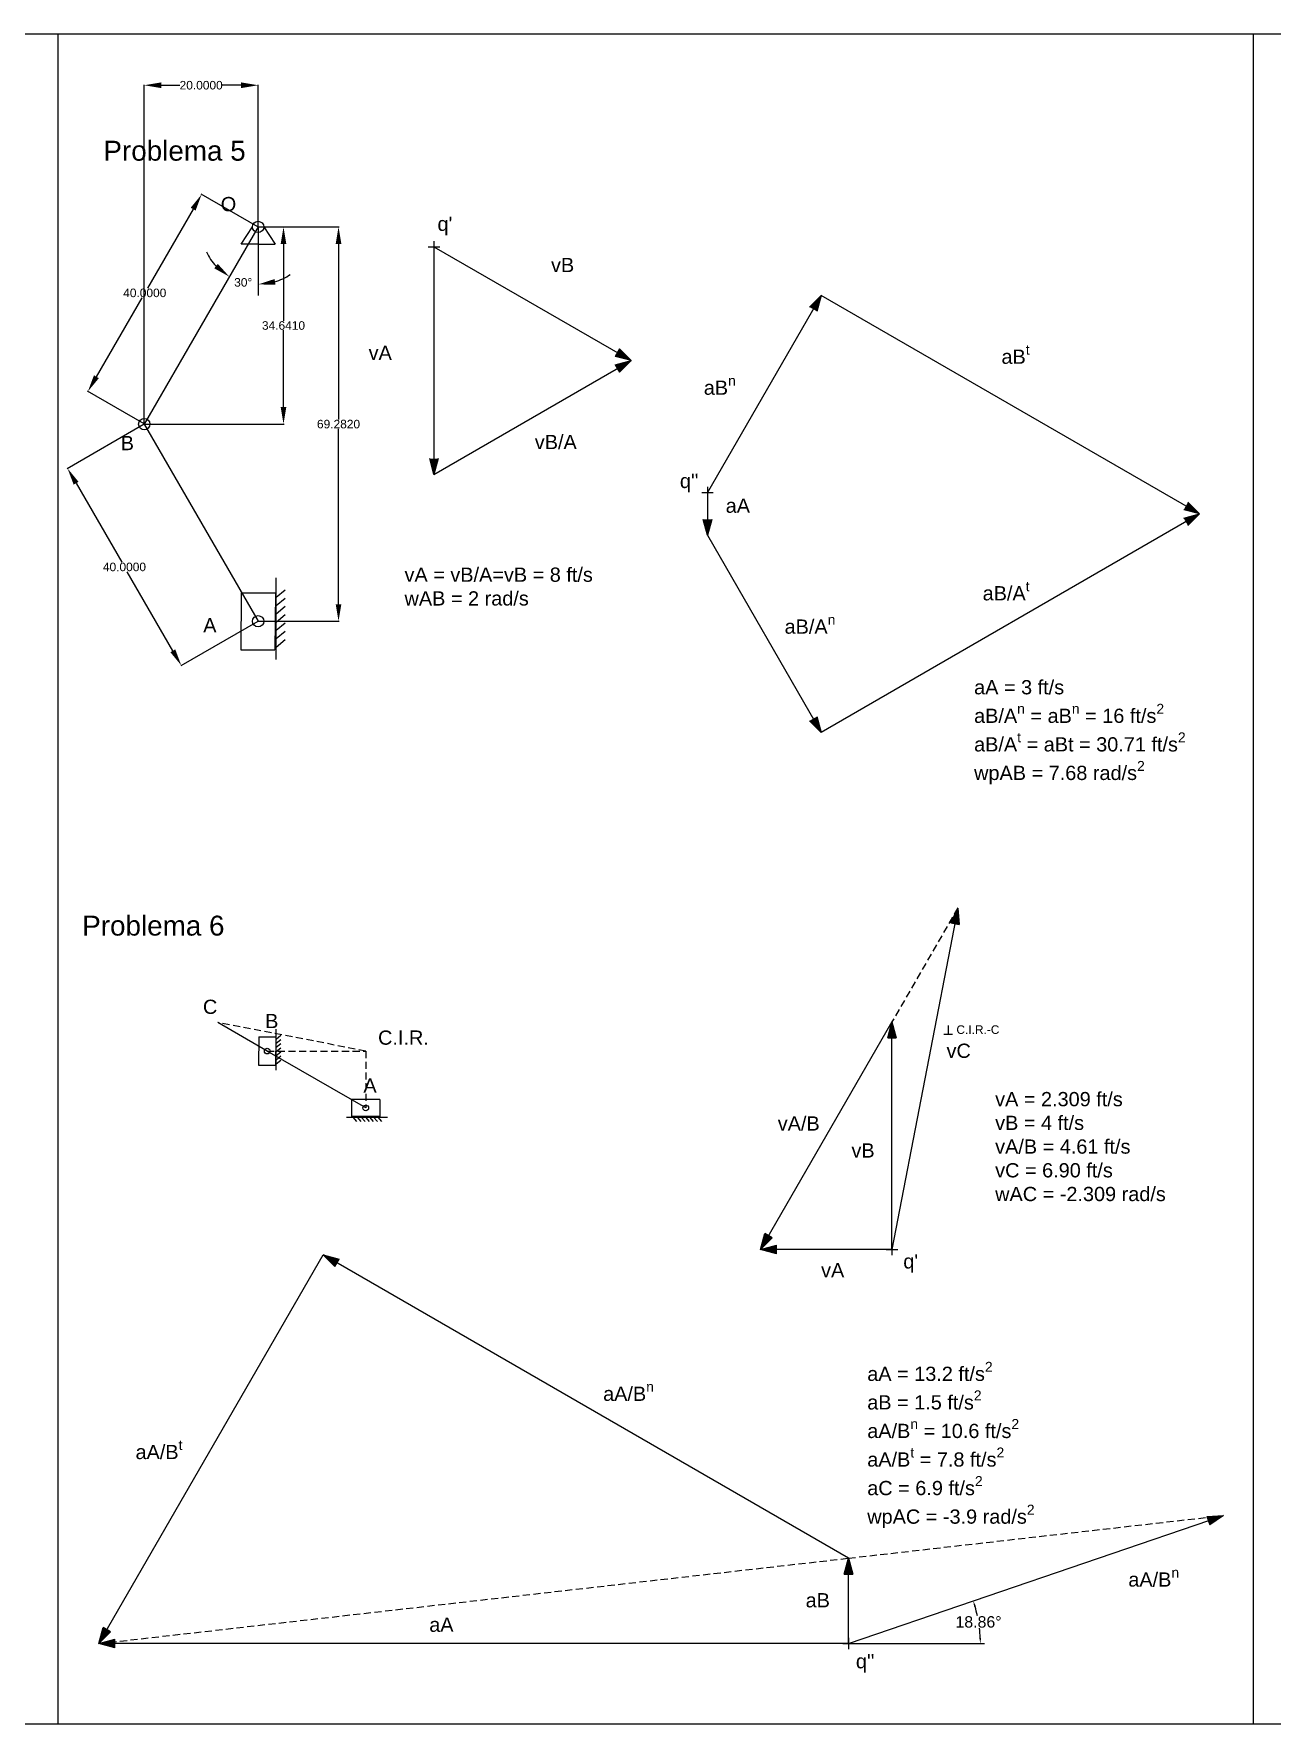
# Model space of a CAD drawing. Header units: inches. Extents: x -8 to 2100, y -439 to 297.
# Drawn here: x 205.7 to 423.3, y 0 to 297 of the extents above; entities that cross this region are included whole.
import ezdxf

# ---------------------------------------------------------------- set-up
doc = ezdxf.new("R2010")
doc.units = ezdxf.units.IN
doc.header["$MEASUREMENT"] = 0
doc.linetypes.add('HIDDEN', pattern=[0.375, 0.25, -0.125])
doc.layers.add('vel', color=4, linetype='Continuous')
doc.styles.get("Standard").update_dxf_attribs({"font": 'arial.ttf'})
doc.dimstyles.new('AM_ANSI', dxfattribs={"dimtxt": 0.12, "dimasz": 0.12, "dimexe": 0.1, "dimexo": 0.05, "dimgap": 0.06, "dimtad": 0, "dimtih": 1, "dimtoh": 1, "dimdec": 4, "dimzin": 7, "dimdsep": 46, "dimtxsty": 'Standard', "dimcen": 0, "dimclrd": 256, "dimclre": 256, "dimclrt": 2, "dimadec": 0, "dimazin": 2, "dimtp": 0.1, "dimtm": 0.1, "dimtfac": 0.71, "dimtdec": 4, "dimtofl": 0, "dimtmove": 0, "dimatfit": 3, "dimfxl": 1, "dimtolj": 1, "dimtzin": 7, "dimlwd": -1, "dimlwe": -1, "dimarcsym": 1})
doc.dimstyles.new('AM_ANSI$2', dxfattribs={"dimtxt": 0.12, "dimasz": 0.12, "dimexe": 0.1, "dimexo": 0.05, "dimgap": 0.06, "dimtad": 0, "dimtih": 1, "dimtoh": 1, "dimdec": 4, "dimzin": 7, "dimdsep": 46, "dimtxsty": 'Standard', "dimcen": 0, "dimclrd": 256, "dimclre": 256, "dimclrt": 2, "dimadec": 0, "dimazin": 2, "dimtp": 0.1, "dimtm": 0.1, "dimtfac": 0.71, "dimtdec": 4, "dimtofl": 0, "dimtmove": 0, "dimatfit": 3, "dimfxl": 1, "dimtolj": 1, "dimtzin": 7, "dimlwd": -1, "dimlwe": -1, "dimarcsym": 1})

# ---------------------------------------------------------------- blocks, each defined once
blk = doc.blocks.new('*D3')
at = {"linetype": 'ByBlock', "transparency": 16777216}
for start, end in [(12.151, 16.3845), (2.4733, 6.7281)]:
    blk.add_arc((348.86, 14.17), 23.17, start, end, dxfattribs=at)
at = {"transparency": 16777216}
for points in [[(370.93, 20.65), (371.24, 20.75), (370.78, 21.66)], [(372.17, 15.17), (371.84, 15.16), (372.03, 14.17)]]:
    blk.add_solid(points, dxfattribs=at)
at = {"layer": 'Defpoints', "color": 0, "transparency": 16777216}
for p in [(414.73, 36.67), (371.89, 16.7), (348.86, 14.17), (348.86, 14.17), (372.73, 14.17)]:
    blk.add_point(p, dxfattribs=at)
at = {"color": 2, "transparency": 16777216, "insert": (371.71, 17.96), "char_height": 2, "attachment_point": 5}
blk.add_mtext('\\A1;18.86°', dxfattribs=at)
blk = doc.blocks.new('*D34')
at = {"layer": 'Defpoints', "color": 0, "transparency": 16777216}
for p in [(235.19, 268.79), (245.1, 263.06), (225.1, 228.42)]:
    blk.add_point(p, dxfattribs=at)
at = {"layer": 'vel', "linetype": 'ByBlock', "transparency": 16777216}
for p, q in [((245.06, 263.09), (235.1, 268.84)), ((233.69, 266.19), (225.66, 252.29)), ((216.69, 236.75), (224.71, 250.64)), ((225.06, 228.45), (215.1, 234.2))]:
    blk.add_line(p, q, dxfattribs=at)
at = {"layer": 'vel', "transparency": 16777216}
for points in [[(233.26, 266.44), (234.12, 265.94), (235.19, 268.79)], [(216.26, 237), (217.12, 236.5), (215.19, 234.15)]]:
    blk.add_solid(points, dxfattribs=at)
at = {"layer": 'vel', "color": 2, "transparency": 16777216, "insert": (225.19, 251.47), "char_height": 1.5, "attachment_point": 5}
blk.add_mtext('\\A1;40.0000', dxfattribs=at)
blk = doc.blocks.new('*D35')
at = {"layer": 'Defpoints', "color": 0, "transparency": 16777216}
for p in [(225.1, 228.42), (245.1, 193.78), (231.62, 186)]:
    blk.add_point(p, dxfattribs=at)
at = {"layer": 'vel', "linetype": 'ByBlock', "transparency": 16777216}
for p, q in [((225.06, 228.4), (211.53, 220.59)), ((213.12, 218.04), (221.14, 204.14)), ((230.12, 188.6), (222.1, 202.49)), ((245.06, 193.76), (231.53, 185.95))]:
    blk.add_line(p, q, dxfattribs=at)
at = {"layer": 'vel', "transparency": 16777216}
for points in [[(213.55, 218.29), (212.69, 217.79), (211.62, 220.64)], [(230.55, 188.85), (229.69, 188.35), (231.62, 186)]]:
    blk.add_solid(points, dxfattribs=at)
at = {"layer": 'vel', "color": 2, "transparency": 16777216, "insert": (221.62, 203.32), "char_height": 1.5, "attachment_point": 5}
blk.add_mtext('\\A1;40.0000', dxfattribs=at)
blk = doc.blocks.new('*D36')
at = {"layer": 'Defpoints', "color": 0, "transparency": 16777216}
for p in [(245.1, 263.06), (245.1, 193.78), (259.24, 193.78)]:
    blk.add_point(p, dxfattribs=at)
at = {"layer": 'vel', "linetype": 'ByBlock', "transparency": 16777216}
for p, q in [((245.15, 263.06), (259.34, 263.06)), ((259.24, 260.06), (259.24, 229.25)), ((259.24, 196.78), (259.24, 227.6)), ((245.15, 193.78), (259.34, 193.78))]:
    blk.add_line(p, q, dxfattribs=at)
at = {"layer": 'vel', "transparency": 16777216}
for points in [[(258.74, 260.06), (259.74, 260.06), (259.24, 263.06)], [(258.74, 196.78), (259.74, 196.78), (259.24, 193.78)]]:
    blk.add_solid(points, dxfattribs=at)
at = {"layer": 'vel', "color": 2, "transparency": 16777216, "insert": (259.24, 228.42), "char_height": 1.5, "attachment_point": 5}
blk.add_mtext('\\A1;69.2820', dxfattribs=at)
blk = doc.blocks.new('*D37')
at = {"layer": 'Defpoints', "color": 0, "transparency": 16777216}
for p in [(245.1, 287.96), (245.1, 263.06), (225.1, 228.42)]:
    blk.add_point(p, dxfattribs=at)
at = {"layer": 'vel', "linetype": 'ByBlock', "transparency": 16777216}
for p, q in [((225.1, 228.47), (225.1, 288.06)), ((228.1, 287.96), (231.34, 287.96)), ((242.1, 287.96), (238.87, 287.96)), ((245.1, 263.11), (245.1, 288.06))]:
    blk.add_line(p, q, dxfattribs=at)
at = {"layer": 'vel', "transparency": 16777216}
for points in [[(228.1, 288.46), (228.1, 287.46), (225.1, 287.96)], [(242.1, 288.46), (242.1, 287.46), (245.1, 287.96)]]:
    blk.add_solid(points, dxfattribs=at)
at = {"layer": 'vel', "color": 2, "transparency": 16777216, "insert": (235.1, 287.96), "char_height": 1.5, "attachment_point": 5}
blk.add_mtext('\\A1;20.0000', dxfattribs=at)
blk = doc.blocks.new('*D38')
at = {"layer": 'Defpoints', "color": 0, "transparency": 16777216}
for p in [(245.1, 263.06), (225.1, 228.42), (249.57, 228.42)]:
    blk.add_point(p, dxfattribs=at)
at = {"layer": 'vel', "linetype": 'ByBlock', "transparency": 16777216}
for p, q in [((245.15, 263.06), (249.67, 263.06)), ((249.57, 260.06), (249.57, 246.57)), ((249.57, 231.42), (249.57, 244.92)), ((225.15, 228.42), (249.67, 228.42))]:
    blk.add_line(p, q, dxfattribs=at)
at = {"layer": 'vel', "transparency": 16777216}
for points in [[(249.07, 260.06), (250.07, 260.06), (249.57, 263.06)], [(249.07, 231.42), (250.07, 231.42), (249.57, 228.42)]]:
    blk.add_solid(points, dxfattribs=at)
at = {"layer": 'vel', "color": 2, "transparency": 16777216, "insert": (249.57, 245.74), "char_height": 1.5, "attachment_point": 5}
blk.add_mtext('\\A1;34.6410', dxfattribs=at)
blk = doc.blocks.new('*D39')
at = {"layer": 'Defpoints', "color": 0, "transparency": 16777216}
for p in [(245.1, 263.06), (245.1, 263.06), (241.65, 253.58), (245.1, 251.04), (225.1, 228.42)]:
    blk.add_point(p, dxfattribs=at)
at = {"layer": 'vel', "linetype": 'ByBlock', "transparency": 16777216}
for start, end in [(205.8103, 222.9051), (287.0949, 304.1897)]:
    blk.add_arc((245.1, 263.06), 10.09, start, end, dxfattribs=at)
at = {"layer": 'vel', "transparency": 16777216}
for points in [[(238.02, 256.58), (237.4, 255.8), (240.06, 254.32)], [(248.15, 252.92), (248, 253.91), (245.1, 252.97)]]:
    blk.add_solid(points, dxfattribs=at)
at = {"layer": 'vel', "color": 2, "transparency": 16777216, "insert": (242.49, 253.32), "char_height": 1.5, "attachment_point": 5}
blk.add_mtext('\\A1;30°', dxfattribs=at)

msp = doc.modelspace()

# ---------------------------------------------------------------- hatches: boundary and pattern name
h = msp.add_hatch(color=256)
h.dxf.hatch_style = 1
h.paths.add_polyline_path([(344.06386, 251.0291), (342.01482, 248.98006), (343.31386, 248.23006)])
h = msp.add_hatch(color=256)
h.dxf.hatch_style = 1
h.paths.add_polyline_path([(310.65775, 239.57906), (308.60871, 241.6281), (307.85871, 240.32906)])
h = msp.add_hatch(color=256)
h.dxf.hatch_style = 1
h.paths.add_polyline_path([(310.65775, 239.57906), (307.85871, 238.82906), (308.60871, 237.53002)])
h = msp.add_hatch(color=256)
h.dxf.hatch_style = 1
h.paths.add_polyline_path([(276.01673, 219.57906), (276.76673, 222.3781), (275.26673, 222.3781)])
h = msp.add_hatch(color=256)
h.dxf.hatch_style = 1
h.paths.add_polyline_path([(410.55905, 212.63808), (408.51001, 214.68712), (407.76001, 213.38808)])
h = msp.add_hatch(color=256)
h.dxf.hatch_style = 1
h.paths.add_polyline_path([(324.06386, 208.88808), (324.81386, 211.68712), (323.31386, 211.68712)])
h = msp.add_hatch(color=256)
h.dxf.hatch_style = 1
h.paths.add_polyline_path([(410.55905, 212.63808), (407.76001, 211.88808), (408.51001, 210.58904)])
h = msp.add_hatch(color=256)
h.dxf.hatch_style = 1
h.paths.add_polyline_path([(344.06386, 174.24706), (343.31386, 177.0461), (342.01482, 176.2961)])
h = msp.add_hatch(color=256)
h.dxf.hatch_style = 1
h.paths.add_polyline_path([(368.04746, 143.40117), (366.82281, 140.77489), (368.30002, 140.51442)])
h = msp.add_hatch(color=256)
h.dxf.hatch_style = 1
h.paths.add_polyline_path([(356.50253, 123.41198), (355.75253, 120.61294), (357.25253, 120.61294)])
h = msp.add_hatch(color=256)
h.dxf.hatch_style = 1
h.paths.add_polyline_path([(333.40852, 83.41198), (335.45756, 85.46102), (334.15852, 86.21102)])
h = msp.add_hatch(color=256)
h.dxf.hatch_style = 1
h.paths.add_polyline_path([(333.40852, 83.41198), (336.20756, 82.66198), (336.20756, 84.16198)])
h = msp.add_hatch(color=256)
h.dxf.hatch_style = 1
h.paths.add_polyline_path([(256.54081, 82.46719), (258.58984, 80.41816), (259.33984, 81.71719)])
h = msp.add_hatch(color=256)
h.dxf.hatch_style = 1
h.paths.add_polyline_path([(414.73478, 36.66719), (411.84354, 36.47262), (412.32818, 35.05307)])
h = msp.add_hatch(color=256)
h.dxf.hatch_style = 1
h.paths.add_polyline_path([(348.85911, 29.16719), (348.10911, 26.36816), (349.60911, 26.36816)])
h = msp.add_hatch(color=256)
h.dxf.hatch_style = 1
h.paths.add_polyline_path([(217.10778, 14.16719), (219.15682, 16.21623), (217.85778, 16.96623)])
h = msp.add_hatch(color=256)
h.dxf.hatch_style = 1
h.paths.add_polyline_path([(217.10778, 14.16719), (219.90682, 13.41719), (219.90682, 14.91719)])

# ---------------------------------------------------------------- linework, layer by layer
for p, q in [((0, 297), (210, 297)), ((210, 297), (420, 297)), ((210, 0), (210, 297)), ((420, 297), (420, 0)), ((420, 297), (630, 297)), ((245.10497, 263.06406), (225.10497, 228.42304)), ((242.10497, 260.06406), (244.10497, 263.06406)), ((246.10497, 263.06406), (248.10497, 260.06406)), ((245.10497, 260.06406), (242.10497, 260.06406)), ((245.10497, 260.06406), (248.10497, 260.06406)), ((275.01673, 259.57906), (277.01673, 259.57906)), ((276.01673, 260.57906), (276.01673, 258.57906)), ((276.01673, 259.57906), (276.01673, 219.57906)), ((276.01673, 259.57906), (310.65775, 239.57906)), ((344.06386, 251.0291), (324.06386, 216.38808)), ((342.01482, 248.98006), (344.06386, 251.0291)), ((344.06386, 251.0291), (343.31386, 248.23006)), ((410.55905, 212.63808), (344.06386, 251.0291)), ((308.60871, 241.6281), (307.85871, 240.32906)), ((308.60871, 241.6281), (310.65775, 239.57906)), ((276.01673, 219.57906), (310.65775, 239.57906)), ((310.65775, 239.57906), (307.85871, 240.32906)), ((307.85871, 238.82906), (310.65775, 239.57906)), ((307.85871, 238.82906), (308.60871, 237.53002)), ((310.65775, 239.57906), (308.60871, 237.53002)), ((225.10497, 228.42304), (245.10497, 193.78203)), ((276.01673, 219.57906), (275.26673, 222.3781)), ((276.76673, 222.3781), (276.01673, 219.57906)), ((324.06386, 217.38808), (324.06386, 215.38808)), ((323.06386, 216.38808), (325.06386, 216.38808)), ((324.06386, 216.38808), (324.06386, 208.88808)), ((408.51001, 214.68712), (410.55905, 212.63808)), ((324.06386, 208.88808), (323.31386, 211.68712)), ((324.81386, 211.68712), (324.06386, 208.88808)), ((410.55905, 212.63808), (344.06386, 174.24706)), ((410.55905, 212.63808), (407.76001, 213.38808)), ((407.76001, 211.88808), (410.55905, 212.63808)), ((410.55905, 212.63808), (408.51001, 210.58904)), ((324.06386, 208.88808), (344.06386, 174.24706)), ((248.29619, 187.0648), (248.29619, 201.43708)), ((248.29619, 197.99928), (249.86384, 199.3165)), ((242.13674, 198.78193), (242.07319, 188.78213)), ((242.13674, 198.78193), (248.13674, 198.78193)), ((248.13674, 198.78193), (248.07319, 188.78213)), ((248.29619, 196.54983), (249.86384, 197.86705)), ((248.29619, 195.10038), (249.86384, 196.4176)), ((248.29619, 193.65092), (249.86384, 194.96815)), ((248.29619, 192.20147), (249.86384, 193.51869)), ((248.29619, 190.75202), (249.86384, 192.06924)), ((248.29619, 189.2451), (249.86384, 190.56232)), ((242.07319, 188.78213), (248.07319, 188.78213)), ((344.06386, 174.24706), (342.01482, 176.2961)), ((343.31386, 177.0461), (344.06386, 174.24706)), ((368.04746, 143.40117), (356.50253, 83.41198)), ((366.82281, 140.77489), (368.04746, 143.40117)), ((368.04746, 143.40117), (368.30002, 140.51442)), ((366.82281, 140.77489), (368.30002, 140.51442)), ((246.70562, 118.27025), (238.04537, 123.27025)), ((248.30123, 114.91164), (248.30123, 122.09778)), ((356.50253, 123.41198), (333.40852, 83.41198)), ((355.75253, 120.61294), (356.50253, 123.41198)), ((356.50253, 83.41198), (356.50253, 123.41198)), ((356.50253, 123.41198), (357.25253, 120.61294)), ((366.38273, 122.76204), (366.38273, 121.26204)), ((245.22151, 120.7702), (245.18973, 115.7703)), ((245.22151, 120.7702), (248.22151, 120.7702)), ((248.22151, 120.7702), (248.18973, 115.7703)), ((248.30123, 120.37888), (249.08506, 121.03749)), ((248.30123, 119.65415), (249.08506, 120.31276)), ((248.30123, 118.92943), (249.08506, 119.58804)), ((248.30123, 118.2047), (249.08506, 118.86331)), ((355.75253, 120.61294), (357.25253, 120.61294)), ((365.63273, 121.26204), (367.13273, 121.26204)), ((264.02613, 108.27025), (246.70562, 118.27025)), ((248.30123, 117.47997), (249.08506, 118.13858)), ((248.30123, 116.75525), (249.08506, 117.41386)), ((248.30123, 116.00179), (249.08506, 116.6604)), ((245.18973, 115.7703), (248.18973, 115.7703)), ((266.52608, 109.75436), (261.52618, 109.78614)), ((261.52618, 109.78614), (261.52618, 106.78614)), ((266.52608, 109.75436), (266.52608, 106.75436)), ((260.66751, 106.67464), (267.85366, 106.67464)), ((266.52608, 106.75436), (261.52618, 106.78614)), ((261.75767, 106.67464), (262.41628, 105.89082)), ((262.51113, 106.67464), (263.16974, 105.89082)), ((263.23585, 106.67464), (263.89446, 105.89082)), ((263.96058, 106.67464), (264.61919, 105.89082)), ((264.6853, 106.67464), (265.34392, 105.89082)), ((265.41003, 106.67464), (266.06864, 105.89082)), ((266.13476, 106.67464), (266.79337, 105.89082)), ((333.40852, 83.41198), (334.15852, 86.21102)), ((335.45756, 85.46102), (334.15852, 86.21102)), ((335.45756, 85.46102), (333.40852, 83.41198)), ((333.40852, 83.41198), (336.20756, 84.16198)), ((336.20756, 82.66198), (333.40852, 83.41198)), ((356.50253, 83.41198), (333.40852, 83.41198)), ((336.20756, 82.66198), (336.20756, 84.16198)), ((355.50253, 83.41198), (357.50253, 83.41198)), ((356.50253, 84.41198), (356.50253, 82.41198)), ((217.10778, 14.16719), (256.54081, 82.46719)), ((258.58984, 80.41816), (256.54081, 82.46719)), ((256.54081, 82.46719), (259.33984, 81.71719)), ((348.85911, 29.16719), (256.54081, 82.46719)), ((258.58984, 80.41816), (259.33984, 81.71719)), ((348.85911, 14.16719), (414.73478, 36.66719)), ((411.84354, 36.47262), (414.73478, 36.66719)), ((411.84354, 36.47262), (412.32818, 35.05307)), ((414.73478, 36.66719), (412.32818, 35.05307)), ((348.10911, 26.36816), (348.85911, 29.16719)), ((348.85911, 14.16719), (348.85911, 29.16719)), ((348.85911, 29.16719), (349.60911, 26.36816)), ((348.10911, 26.36816), (349.60911, 26.36816)), ((217.10778, 14.16719), (217.85778, 16.96623)), ((219.15682, 16.21623), (217.10778, 14.16719)), ((217.10778, 14.16719), (219.90682, 14.91719)), ((219.15682, 16.21623), (217.85778, 16.96623)), ((219.90682, 13.41719), (219.90682, 14.91719)), ((348.85911, 15.16719), (348.85911, 13.16719)), ((219.90682, 13.41719), (217.10778, 14.16719)), ((348.85911, 14.16719), (217.10778, 14.16719)), ((347.85911, 14.16719), (349.85911, 14.16719)), ((348.85911, 14.16719), (372.73131, 14.16719)), ((212.42094, 0), (2.42094, 0)), ((420, 0), (210, 0)), ((630, 0), (420, 0))]:
    msp.add_line(p, q)
at = {"linetype": 'HIDDEN', "ltscale": 5}
for p, q in [((368.04954, 143.41198), (356.50253, 123.41198)), ((264.02613, 118.27025), (238.04537, 123.27025)), ((246.70562, 118.27025), (264.02613, 118.27025)), ((264.02613, 118.27025), (264.02613, 108.27025)), ((348.85911, 29.16719), (414.73478, 36.66719)), ((217.10778, 14.16719), (348.85911, 29.16719))]:
    msp.add_line(p, q, dxfattribs=at)
for centre, radius in [((245.10497, 263.06406), 1), ((225.10497, 228.42304), 1), ((245.10497, 193.78203), 1), ((246.70562, 118.27025), 0.5), ((264.02613, 108.27025), 0.5)]:
    msp.add_circle(centre, radius)
at = {"layer": 'vel'}
msp.add_line((245.10497, 263.06406), (245.10497, 251.0425), dxfattribs=at)

# ---------------------------------------------------------------- texts
at = {"attachment_point": 1}
for s, width, heights, insert, char_height in [('Problema 5', 24.9574352, [6.3122], (217.92281, 278.20755), 3.5), ('O', 5.7492294, [0], (238.54662, 268.33028), 2.5), ("q'", 5.7492294, [0], (276.63204, 264.863), 2.5), ('vB', 5.7492294, [0], (296.58428, 257.62983), 2.5), ('vA', 5.7492294, [0], (264.53115, 242.21183), 2.5), ('\\A1;aB{\\H0.7x;\\St^ ;}', 5.7492294, [0], (375.73982, 242.36756), 2.5), ('\\A1;aB{\\H0.7x;\\Sn^ ;}', 5.7492294, [0], (323.42915, 236.92721), 2.5), ('B', 5.7492294, [0], (220.96116, 226.33995), 2.5), ('vB/A', 5.7492294, [0], (293.73082, 226.52534), 2.5), ("q''", 5.7492294, [0], (319.22467, 219.69204), 2.5), ('aA', 5.7492294, [0], (327.27608, 215.34491), 2.5), ('vA = vB/A=vB = 8 ft/s\\PwAB = 2 rad/s', 49.6504749, [13.65606], (270.83788, 203.2188), 2.5), ('\\A1;aB/A{\\H0.7x;\\St^ ;}', 5.7492294, [0], (372.42977, 200.80139), 2.5), ('A', 5.7492294, [0], (235.46199, 194.33657), 2.5), ('\\A1;aB/A{\\H0.7x;\\Sn^ ;}', 5.7492294, [0], (337.62295, 194.94411), 2.5), ('\\A1;aA = 3 ft/s \\PaB/A{\\H0.7x;\\Sn^ ;\\H1.4286x; = aB\\H0.7x;\\Sn^ ;\\H1.4286x; = 16 ft/s\\H0.7x;\\S2^ ;\\H1.4286x;\\PaB/A\\H0.7x;\\St^ ;\\H1.4286x; = aBt = 30.71 ft/s\\H0.7x;\\S2^ ;\\H1.4286x;\\PwpAB = 7.68 rad/s\\H0.7x;\\S2^ ;}', 94.4102789, [36.21997], (370.93126, 183.44426), 2.5), ('Problema 6', 24.9574352, [6.3122], (214.19732, 142.05869), 3.5), ('C', 5.7492294, [0], (235.41401, 127.29571), 2.5), ('B', 5.7492294, [0], (246.344, 124.79771), 2.5), ('C.I.R.', 5.7492294, [0], (266.19004, 121.88407), 2.5), ('C.I.R.-C', 5.7492294, [0], (367.81847, 122.78617), 1.5), ('vC', 5.7492294, [0], (366.08516, 119.57179), 2.5), ('A', 5.7492294, [0], (263.61108, 113.46959), 2.5), ('\\A1;vA = 2.309 ft/s \\PvB = 4 ft/s\\PvA/B = 4.61 ft/s\\PvC = 6.90 ft/s\\PwAC = -2.309 rad/s', 94.4102789, [36.21997], (374.63169, 111.0762), 2.5), ('vA/B', 5.7492294, [0], (336.42527, 106.80017), 2.5), ('vB', 5.7492294, [0], (349.37592, 102.05653), 2.5), ('vA', 5.7492294, [0], (344.0427, 81.01627), 2.5), ("q'", 5.7492294, [0], (358.4871, 82.57206), 2.5), ('\\A1;aA = 13.2 ft/s{\\H0.7x;\\S2^ ;} \\PaB = 1.5 ft/s{\\H0.7x;\\S2^ ;}\\PaA/B{\\H0.7x;\\Sn^ ;} = 10.6 ft/s{\\H0.7x;\\S2^ ;}\\PaA/B{\\H0.7x;\\St^ ;} = 7.8 ft/s{\\H0.7x;\\S2^ ;}\\PaC = 6.9 ft/s{\\H0.7x;\\S2^ ;}\\PwpAC = -3.9 rad/s{\\H0.7x;\\S2^ ;}', 94.4102789, [36.21997], (352.15319, 63.66123), 2.5), ('\\A1;aA/B{\\H0.7x;\\Sn^ ;}', 5.7492294, [0], (305.73872, 60.15544), 2.5), ('\\A1;aA/B{\\H0.7x;\\St^ ;}', 5.7492294, [0], (223.56466, 49.92239), 2.5), ('\\A1;aA/B{\\H0.7x;\\Sn^ ;}', 5.7492294, [0], (398.03116, 27.51801), 2.5), ('aB', 5.7492294, [0], (341.32445, 23.02633), 2.5), ('aA', 5.7492294, [0], (275.18233, 18.72882), 2.5), ("q''", 5.7492294, [0], (350.15384, 12.31467), 2.5)]:
    msp.add_mtext_dynamic_manual_height_columns(s, width=width, gutter_width=1, heights=heights, dxfattribs=dict(at, insert=insert, char_height=char_height))

# ---------------------------------------------------------------- dimensions: what is measured, and where the dimension line sits
dim = msp.add_angular_dim_2l(base=(371.8877, 16.70384), line1=((348.85911, 14.16719), (372.73131, 14.16719)), line2=((348.85911, 14.16719), (414.73478, 36.66719)), dimstyle='AM_ANSI$2', override={"dimtxt": 2, "dimasz": 1, "dimsah": 1, "dimadec": 2})
dim.commit()
dim.dimension.update_dxf_attribs({"geometry": '*D3', "text_midpoint": (371.71398, 17.96262)})
at = {"layer": 'vel'}
dim = msp.add_linear_dim(base=(245.10497, 287.96035), p1=(225.10497, 228.42304), p2=(245.10497, 263.06406), dimstyle='AM_ANSI', override={"dimtxt": 1.5, "dimasz": 3, "dimadec": 2}, dxfattribs=at)
dim.commit()
dim.dimension.update_dxf_attribs({"geometry": '*D37', "text_midpoint": (235.10497, 287.96035)})
for p2, distance, picture, middle in [((245.10497, 263.06406), 11.45093, '*D34', (225.18817, 251.46901)), ((245.10497, 193.78203), -15.5699, '*D35', (221.62104, 203.31759))]:
    dim = msp.add_aligned_dim(p1=(225.10497, 228.42304), p2=p2, distance=distance, dimstyle='AM_ANSI', override={"dimtxt": 1.5, "dimasz": 3, "dimadec": 2}, dxfattribs=at)
    dim.commit()
    dim.dimension.update_dxf_attribs({"geometry": picture, "text_midpoint": middle})
for base, p2, picture, middle in [((249.57023, 228.42304), (225.10497, 228.42304), '*D38', (249.57023, 245.74355)), ((259.23789, 193.78203), (245.10497, 193.78203), '*D36', (259.23789, 228.42304))]:
    dim = msp.add_linear_dim(base=base, p1=(245.10497, 263.06406), p2=p2, angle=90, dimstyle='AM_ANSI', override={"dimtxt": 1.5, "dimasz": 3, "dimadec": 2}, dxfattribs=at)
    dim.commit()
    dim.dimension.update_dxf_attribs({"geometry": picture, "text_midpoint": middle})
dim = msp.add_angular_dim_2l(base=(241.65319, 253.58039), line1=((245.10497, 263.06406), (225.10497, 228.42304)), line2=((245.10497, 263.06406), (245.10497, 251.0425)), dimstyle='AM_ANSI$2', override={"dimtxt": 1.5, "dimasz": 3, "dimadec": 2}, dxfattribs=at)
dim.commit()
dim.dimension.update_dxf_attribs({"geometry": '*D39', "text_midpoint": (242.49288, 253.31564)})

doc.saveas('drawing.dxf')
